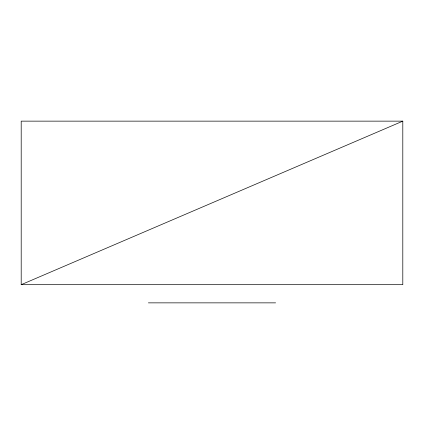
<?xml version="1.0" encoding="UTF-8"?>
<svg xmlns="http://www.w3.org/2000/svg" width="424" height="424" viewBox="0 0 424 424"><rect width="100%" height="100%" fill="white"/><g stroke="black" fill="none" stroke-linecap="round" stroke-linejoin="round"><path stroke-width="0.64" d="M21.2 284.684L402.8 121.142L402.8 284.684L21.2 284.684L21.2 121.142L402.8 121.142M148.4 302.858L275.6 302.858"/></g></svg>
